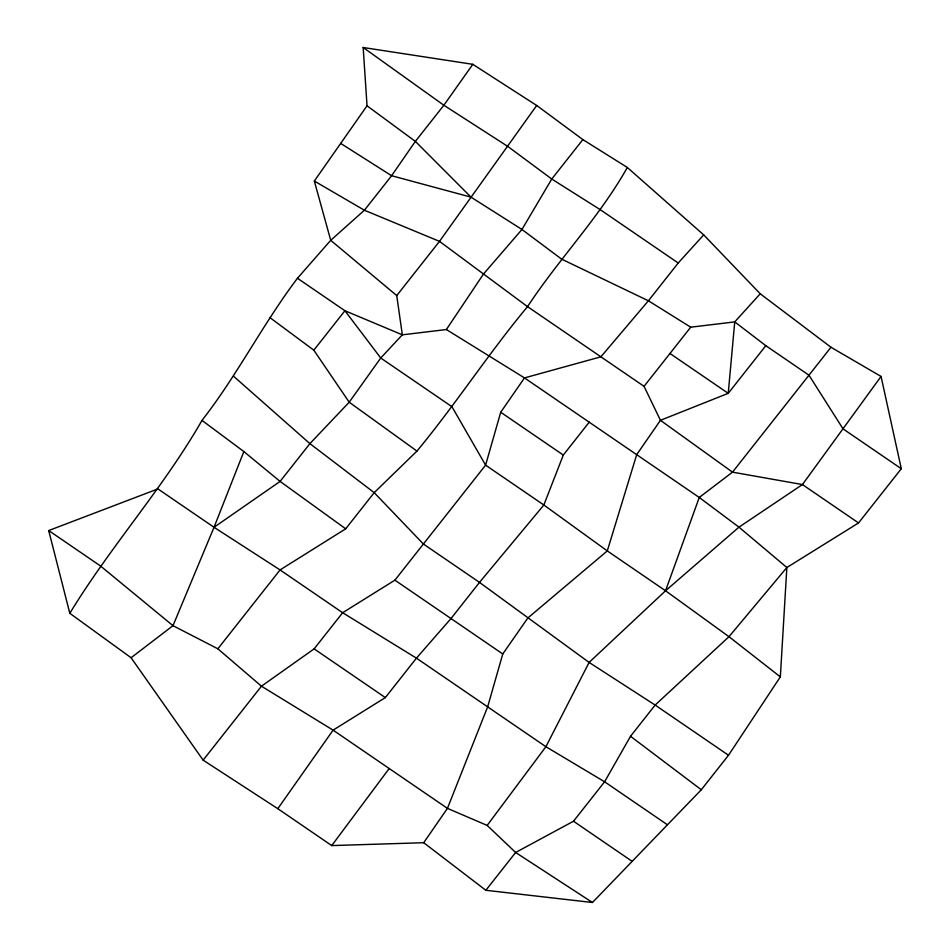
<?xml version="1.0" encoding="UTF-8"?>
<svg xmlns="http://www.w3.org/2000/svg" width="950" height="950" viewBox="0 0 950 950"><rect width="100%" height="100%" fill="white"/><g stroke="black" fill="none" stroke-linecap="round" stroke-linejoin="round"><path stroke-width="1.43" d="M780.342 676.875L786.861 567.506L738.969 527.155L699.259 497.468L524.483 377.91L446.369 329.543L402.337 334.827L344.933 310.745L297.457 278.267C262.936 323.867 237.215 375.286 201.994 420.399C163.079 488.264 110.378 546.571 69.813 613.296L131.088 657.744L203.134 760.143L277.804 808.688L331.74 845.583L423.7 842.709L485.842 890.281L592.456 902.5L701.29 789.759L728.508 755.25L780.342 676.875L728.982 636.69L665.546 590.769L607.288 550.917L543.851 504.996L485.593 465.144L451.951 406.707L380.736 358.008L344.933 310.745L313.832 350.182L349.208 402.206L416.955 451.084C455.668 404.332 488.644 353.246 527.535 306.636C558.968 258.851 599.224 217.491 627.321 167.473L582.861 139.591L536.691 105.474L472.815 64.315L363.173 47.5L367.032 105.794L314.331 181.046L330.719 240.314L396.744 295.592L402.337 334.827L380.736 358.008L349.208 402.206L309.902 443.626L280.096 481.412L214.035 527.286L172.983 625.682L131.088 657.744M627.321 167.473L703.701 234.888L678.217 262.996L648.411 300.782L600.899 356.82L524.483 377.91L500.721 412.253L485.593 465.144L394.891 580.165L342.641 612.726L314.129 648.874L261.452 686.197L203.134 760.143M485.842 890.281L515.636 852.482L573.503 821.227L604.604 781.791L630.515 736.286L655.144 705.066L728.982 636.69L786.861 567.506L858.539 522.939L901.301 468.718L843.042 428.866L808.961 375.191L765.807 345.681L728.234 393.336L660.44 420.316L636.69 454.658L607.288 550.917L527.832 617.987L502.776 653.968L487.647 706.859L447.45 808.367L423.7 842.709M667.173 824.6L604.604 781.791L545.906 746.712L416.433 658.148L342.641 612.726L280.06 569.929L214.035 527.286L157.926 488.918L48.699 530.551L100.486 565.974L172.983 625.682L217.859 648.803L261.452 686.197L333.094 730.146L447.45 808.367L487.16 825.419L545.906 746.712L589.107 662.423L665.546 590.769L699.259 497.468L732.509 472.15L830.989 347.261L881.054 376.449L901.301 468.718M589.214 422.192L563.303 455.05L543.851 504.996L479.501 582.386L450.989 618.545L416.433 658.148L385.344 697.585L333.094 730.146L277.804 808.688M214.035 527.286L243.853 451.559L201.994 420.399M446.369 329.543L483.514 274.004L521.954 229.473L551.76 179.027L582.861 139.591M472.815 64.315L443.876 105.236L415.364 141.384L391.614 175.726L364.396 210.235L330.719 240.314L297.457 278.267M536.691 105.474L439.494 241.359L396.744 295.592M881.054 376.449L802.441 484.559L738.969 527.155L665.546 590.769M331.74 845.583L389.191 768.526M217.859 648.803L280.06 569.929L345.693 528.817L374.205 492.658L416.955 451.084M858.539 522.939L802.441 484.559L732.509 472.15L660.44 420.316L644.053 386.341L690.709 327.192L734.742 321.896L760.226 293.788L830.989 347.261M690.709 327.192L648.411 300.782L561.664 259.16L521.954 229.473L471.034 197.161L391.614 175.726L340.682 143.414M314.331 181.046L364.396 210.235L439.494 241.359L527.535 306.636L644.053 386.341M592.456 902.5L515.636 852.482L487.16 825.419M678.217 262.996L600.531 209.855L551.76 179.027L507.751 146.395L443.876 105.236L363.173 47.5M669.976 353.483L728.234 393.336L734.742 321.896L765.807 345.681M500.721 412.253L563.303 455.05M728.508 755.25L655.144 705.066L589.107 662.423L479.501 582.386L423.391 544.018L374.205 492.658L309.902 443.626L233.522 376.2M394.891 580.165L502.776 653.968M573.503 821.227L631.762 861.08M314.129 648.874L385.344 697.585M345.693 528.817L280.096 481.412L243.853 451.559M367.032 105.794L415.364 141.384L471.034 197.161M269.812 317.537L313.832 350.182M630.515 736.286L701.29 789.759M703.701 234.888L760.226 293.788M48.699 530.551L69.813 613.296"/></g></svg>
